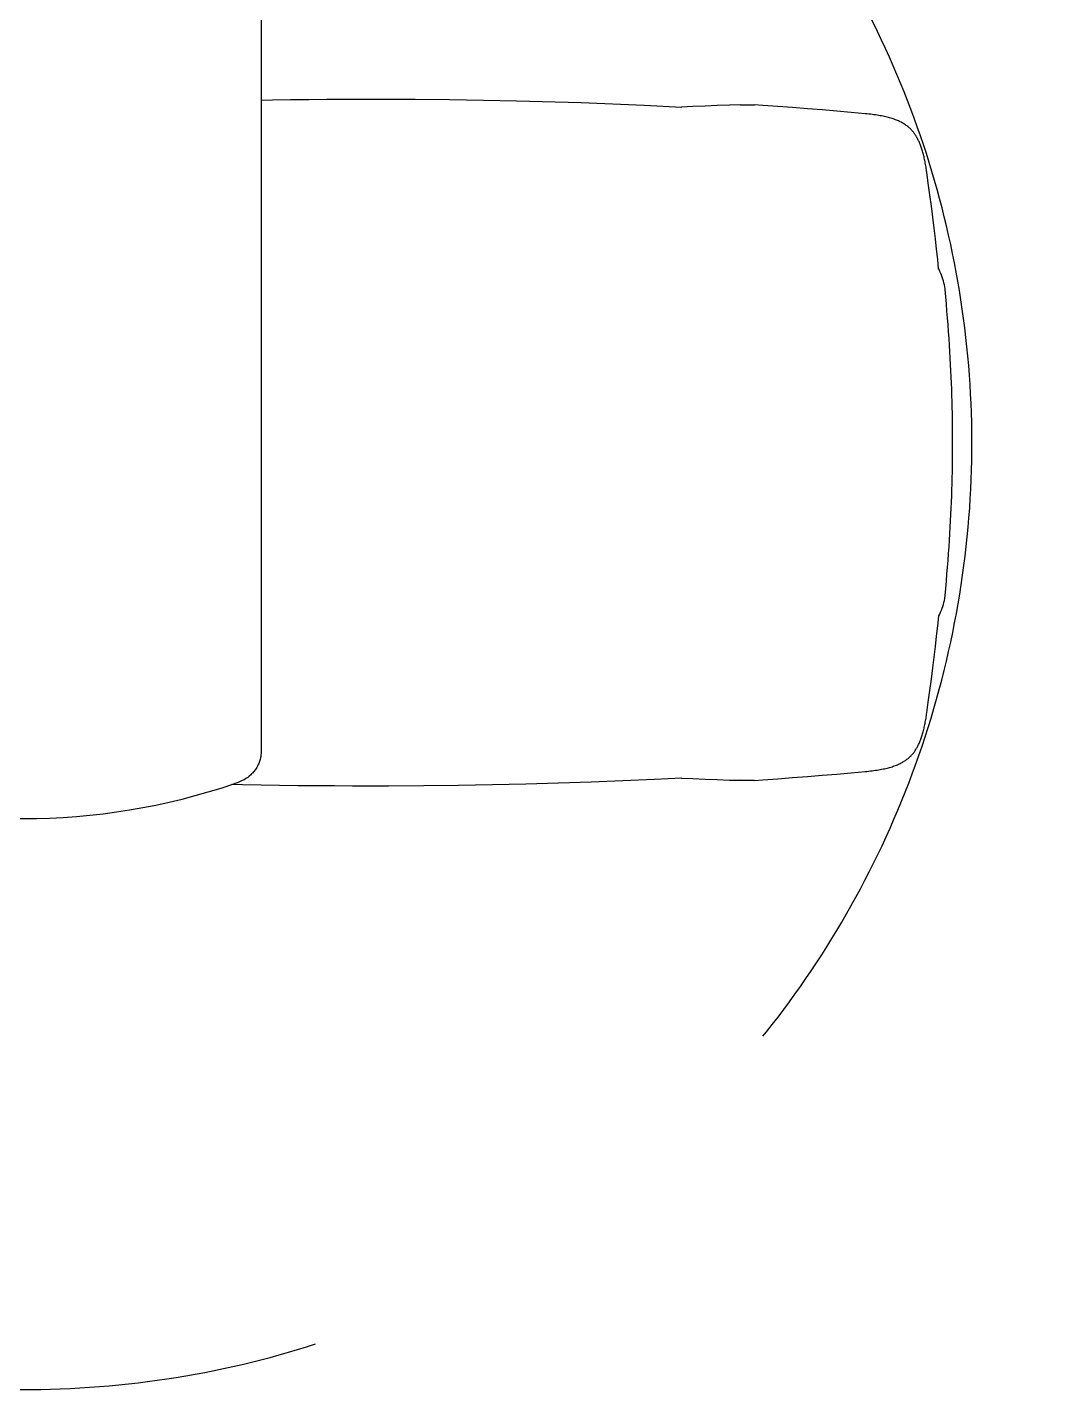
# Model space of a CAD drawing. Header units: millimetres. Extents: x -6176 to 11988, y -1403 to 10916.
# Drawn here: x -4367 to -3901, y -1239 to -618 of the extents above; entities that cross this region are included whole.
import ezdxf

# ---------------------------------------------------------------- set-up
doc = ezdxf.new("R2010")
doc.units = ezdxf.units.MM
doc.linetypes.add('DASHED', pattern=[0.75, 0.5, -0.25])

# ---------------------------------------------------------------- blocks, each defined once
blk = doc.blocks.new('A$C0163630C')
at = {"color": 4, "linetype": 'DASHED'}
blk.add_ellipse((0, 0), major_axis=(0, -0.4297), ratio=1, start_param=3.686045, end_param=8.850473, dxfattribs=at)
at = {"color": 0}
for points in [[(0.1071, 0.41858), (0.1071, 0.41858), (0.1071, -0.13756), (0.1071, -0.13756)], [(0.41786, 0.06653), (0.41786, 0.06653), (0.41757, 0.06981), (0.41757, 0.06981)], [(-0.09651, -0.15466), (-0.0345, -0.17567), (0.03271, -0.17567), (0.09472, -0.15466)]]:
    blk.add_open_spline(points, degree=3, dxfattribs=at)
for points, knots in [([(0.1071, 0.1559), (0.1071, 0.1559), (0.11221, 0.15598), (0.11221, 0.15598), (0.11221, 0.15598), (0.11221, 0.15598), (0.12046, 0.15609), (0.12046, 0.15609), (0.12046, 0.15609), (0.12046, 0.15609), (0.12868, 0.15618), (0.12868, 0.15618), (0.12868, 0.15618), (0.12868, 0.15618), (0.13686, 0.15625), (0.13686, 0.15625), (0.13686, 0.15625), (0.13686, 0.15625), (0.14501, 0.15629), (0.14501, 0.15629), (0.14501, 0.15629), (0.14501, 0.15629), (0.15312, 0.15632), (0.15312, 0.15632), (0.15312, 0.15632), (0.15312, 0.15632), (0.16116, 0.15632), (0.16116, 0.15632), (0.16116, 0.15632), (0.16116, 0.15632), (0.17704, 0.15626), (0.17704, 0.15626), (0.17704, 0.15626), (0.17704, 0.15626), (0.19266, 0.15611), (0.19266, 0.15611), (0.19266, 0.15611), (0.19266, 0.15611), (0.20798, 0.15589), (0.20798, 0.15589), (0.20798, 0.15589), (0.20798, 0.15589), (0.22303, 0.15558), (0.22303, 0.15558), (0.22303, 0.15558), (0.22303, 0.15558), (0.25239, 0.15473), (0.25239, 0.15473), (0.25239, 0.15473), (0.25239, 0.15473), (0.28091, 0.15357), (0.28091, 0.15357), (0.28091, 0.15357), (0.28091, 0.15357), (0.29804, 0.15268), (0.29804, 0.15268)], [0, 0, 0, 0, 0.071429, 0.071429, 0.071429, 0.071429, 0.142857, 0.142857, 0.142857, 0.142857, 0.214286, 0.214286, 0.214286, 0.214286, 0.285714, 0.285714, 0.285714, 0.285714, 0.357143, 0.357143, 0.357143, 0.357143, 0.428571, 0.428571, 0.428571, 0.428571, 0.5, 0.5, 0.5, 0.5, 0.571429, 0.571429, 0.571429, 0.571429, 0.642857, 0.642857, 0.642857, 0.642857, 0.714286, 0.714286, 0.714286, 0.714286, 0.785714, 0.785714, 0.785714, 0.785714, 0.857143, 0.857143, 0.857143, 0.857143, 0.928571, 0.928571, 0.928571, 0.928571, 1, 1, 1, 1]), ([(0.32464, 0.15369), (0.32464, 0.15369), (0.3197, 0.15355), (0.3197, 0.15355), (0.3197, 0.15355), (0.3197, 0.15355), (0.31414, 0.15337), (0.31414, 0.15337), (0.31414, 0.15337), (0.31414, 0.15337), (0.30859, 0.15317), (0.30859, 0.15317), (0.30859, 0.15317), (0.30859, 0.15317), (0.30304, 0.15294), (0.30304, 0.15294), (0.30304, 0.15294), (0.30304, 0.15294), (0.29798, 0.15271), (0.29798, 0.15271)], [0, 0, 0, 0, 0.2, 0.2, 0.2, 0.2, 0.4, 0.4, 0.4, 0.4, 0.6, 0.6, 0.6, 0.6, 0.8, 0.8, 0.8, 0.8, 1, 1, 1, 1]), ([(0.32464, 0.15369), (0.32464, 0.15369), (0.32495, 0.15369), (0.32495, 0.15369), (0.32495, 0.15369), (0.32495, 0.15369), (0.331, 0.15372), (0.331, 0.15372)], [0, 0, 0, 0, 0.5, 0.5, 0.5, 0.5, 1, 1, 1, 1]), ([(0.38134, 0.14968), (0.38134, 0.14968), (0.37496, 0.15027), (0.37496, 0.15027), (0.37496, 0.15027), (0.37496, 0.15027), (0.36837, 0.15085), (0.36837, 0.15085), (0.36837, 0.15085), (0.36837, 0.15085), (0.36174, 0.15141), (0.36174, 0.15141), (0.36174, 0.15141), (0.36174, 0.15141), (0.35506, 0.15195), (0.35506, 0.15195), (0.35506, 0.15195), (0.35506, 0.15195), (0.34834, 0.15247), (0.34834, 0.15247), (0.34834, 0.15247), (0.34834, 0.15247), (0.34158, 0.15297), (0.34158, 0.15297), (0.34158, 0.15297), (0.34158, 0.15297), (0.33478, 0.15346), (0.33478, 0.15346), (0.33478, 0.15346), (0.33478, 0.15346), (0.33101, 0.15372), (0.33101, 0.15372)], [0, 0, 0, 0, 0.125, 0.125, 0.125, 0.125, 0.25, 0.25, 0.25, 0.25, 0.375, 0.375, 0.375, 0.375, 0.5, 0.5, 0.5, 0.5, 0.625, 0.625, 0.625, 0.625, 0.75, 0.75, 0.75, 0.75, 0.875, 0.875, 0.875, 0.875, 1, 1, 1, 1]), ([(0.40926, 0.12309), (0.40926, 0.12309), (0.40918, 0.12361), (0.40918, 0.12361), (0.40918, 0.12361), (0.40918, 0.12361), (0.40909, 0.12423), (0.40909, 0.12423), (0.40909, 0.12423), (0.40909, 0.12423), (0.409, 0.12485), (0.409, 0.12485), (0.409, 0.12485), (0.409, 0.12485), (0.4089, 0.12546), (0.4089, 0.12546), (0.4089, 0.12546), (0.4089, 0.12546), (0.4088, 0.12606), (0.4088, 0.12606), (0.4088, 0.12606), (0.4088, 0.12606), (0.40869, 0.12665), (0.40869, 0.12665), (0.40869, 0.12665), (0.40869, 0.12665), (0.40859, 0.12723), (0.40859, 0.12723), (0.40859, 0.12723), (0.40859, 0.12723), (0.40847, 0.12781), (0.40847, 0.12781), (0.40847, 0.12781), (0.40847, 0.12781), (0.40836, 0.12838), (0.40836, 0.12838), (0.40836, 0.12838), (0.40836, 0.12838), (0.40824, 0.12894), (0.40824, 0.12894), (0.40824, 0.12894), (0.40824, 0.12894), (0.40812, 0.1295), (0.40812, 0.1295), (0.40812, 0.1295), (0.40812, 0.1295), (0.408, 0.13004), (0.408, 0.13004), (0.408, 0.13004), (0.408, 0.13004), (0.40787, 0.13058), (0.40787, 0.13058), (0.40787, 0.13058), (0.40787, 0.13058), (0.40774, 0.13111), (0.40774, 0.13111), (0.40774, 0.13111), (0.40774, 0.13111), (0.4076, 0.13162), (0.4076, 0.13162), (0.4076, 0.13162), (0.4076, 0.13162), (0.40747, 0.13213), (0.40747, 0.13213), (0.40747, 0.13213), (0.40747, 0.13213), (0.40732, 0.13263), (0.40732, 0.13263), (0.40732, 0.13263), (0.40732, 0.13263), (0.40718, 0.13312), (0.40718, 0.13312), (0.40718, 0.13312), (0.40718, 0.13312), (0.40703, 0.13359), (0.40703, 0.13359), (0.40703, 0.13359), (0.40703, 0.13359), (0.40688, 0.13406), (0.40688, 0.13406), (0.40688, 0.13406), (0.40688, 0.13406), (0.40672, 0.13452), (0.40672, 0.13452), (0.40672, 0.13452), (0.40672, 0.13452), (0.40656, 0.13496), (0.40656, 0.13496), (0.40656, 0.13496), (0.40656, 0.13496), (0.4064, 0.1354), (0.4064, 0.1354), (0.4064, 0.1354), (0.4064, 0.1354), (0.40624, 0.13582), (0.40624, 0.13582), (0.40624, 0.13582), (0.40624, 0.13582), (0.40607, 0.13623), (0.40607, 0.13623), (0.40607, 0.13623), (0.40607, 0.13623), (0.4059, 0.13663), (0.4059, 0.13663), (0.4059, 0.13663), (0.4059, 0.13663), (0.40573, 0.13702), (0.40573, 0.13702), (0.40573, 0.13702), (0.40573, 0.13702), (0.40556, 0.13739), (0.40556, 0.13739), (0.40556, 0.13739), (0.40556, 0.13739), (0.40538, 0.13775), (0.40538, 0.13775), (0.40538, 0.13775), (0.40538, 0.13775), (0.4052, 0.13811), (0.4052, 0.13811), (0.4052, 0.13811), (0.4052, 0.13811), (0.40502, 0.13845), (0.40502, 0.13845), (0.40502, 0.13845), (0.40502, 0.13845), (0.40484, 0.13879), (0.40484, 0.13879), (0.40484, 0.13879), (0.40484, 0.13879), (0.40465, 0.13912), (0.40465, 0.13912), (0.40465, 0.13912), (0.40465, 0.13912), (0.40445, 0.13944), (0.40445, 0.13944), (0.40445, 0.13944), (0.40445, 0.13944), (0.40425, 0.13976), (0.40425, 0.13976), (0.40425, 0.13976), (0.40425, 0.13976), (0.40405, 0.14008), (0.40405, 0.14008), (0.40405, 0.14008), (0.40405, 0.14008), (0.40384, 0.14039), (0.40384, 0.14039), (0.40384, 0.14039), (0.40384, 0.14039), (0.40362, 0.1407), (0.40362, 0.1407), (0.40362, 0.1407), (0.40362, 0.1407), (0.40339, 0.141), (0.40339, 0.141), (0.40339, 0.141), (0.40339, 0.141), (0.40315, 0.14131), (0.40315, 0.14131), (0.40315, 0.14131), (0.40315, 0.14131), (0.40291, 0.14161), (0.40291, 0.14161), (0.40291, 0.14161), (0.40291, 0.14161), (0.40265, 0.14191), (0.40265, 0.14191), (0.40265, 0.14191), (0.40265, 0.14191), (0.40239, 0.1422), (0.40239, 0.1422), (0.40239, 0.1422), (0.40239, 0.1422), (0.40211, 0.1425), (0.40211, 0.1425), (0.40211, 0.1425), (0.40211, 0.1425), (0.40183, 0.14278), (0.40183, 0.14278), (0.40183, 0.14278), (0.40183, 0.14278), (0.40153, 0.14307), (0.40153, 0.14307), (0.40153, 0.14307), (0.40153, 0.14307), (0.40123, 0.14335), (0.40123, 0.14335), (0.40123, 0.14335), (0.40123, 0.14335), (0.40092, 0.14362), (0.40092, 0.14362), (0.40092, 0.14362), (0.40092, 0.14362), (0.40059, 0.14388), (0.40059, 0.14388), (0.40059, 0.14388), (0.40059, 0.14388), (0.40026, 0.14415), (0.40026, 0.14415), (0.40026, 0.14415), (0.40026, 0.14415), (0.39992, 0.1444), (0.39992, 0.1444), (0.39992, 0.1444), (0.39992, 0.1444), (0.39956, 0.14465), (0.39956, 0.14465), (0.39956, 0.14465), (0.39956, 0.14465), (0.3992, 0.14489), (0.3992, 0.14489), (0.3992, 0.14489), (0.3992, 0.14489), (0.39883, 0.14513), (0.39883, 0.14513), (0.39883, 0.14513), (0.39883, 0.14513), (0.39844, 0.14536), (0.39844, 0.14536), (0.39844, 0.14536), (0.39844, 0.14536), (0.39805, 0.14559), (0.39805, 0.14559), (0.39805, 0.14559), (0.39805, 0.14559), (0.39765, 0.14581), (0.39765, 0.14581), (0.39765, 0.14581), (0.39765, 0.14581), (0.39723, 0.14602), (0.39723, 0.14602), (0.39723, 0.14602), (0.39723, 0.14602), (0.39681, 0.14622), (0.39681, 0.14622), (0.39681, 0.14622), (0.39681, 0.14622), (0.39637, 0.14642), (0.39637, 0.14642), (0.39637, 0.14642), (0.39637, 0.14642), (0.39592, 0.14662), (0.39592, 0.14662), (0.39592, 0.14662), (0.39592, 0.14662), (0.39546, 0.14681), (0.39546, 0.14681), (0.39546, 0.14681), (0.39546, 0.14681), (0.39498, 0.14699), (0.39498, 0.14699), (0.39498, 0.14699), (0.39498, 0.14699), (0.3945, 0.14717), (0.3945, 0.14717), (0.3945, 0.14717), (0.3945, 0.14717), (0.394, 0.14734), (0.394, 0.14734), (0.394, 0.14734), (0.394, 0.14734), (0.39348, 0.14751), (0.39348, 0.14751), (0.39348, 0.14751), (0.39348, 0.14751), (0.39295, 0.14767), (0.39295, 0.14767), (0.39295, 0.14767), (0.39295, 0.14767), (0.3924, 0.14783), (0.3924, 0.14783), (0.3924, 0.14783), (0.3924, 0.14783), (0.39184, 0.14798), (0.39184, 0.14798), (0.39184, 0.14798), (0.39184, 0.14798), (0.39126, 0.14813), (0.39126, 0.14813), (0.39126, 0.14813), (0.39126, 0.14813), (0.39066, 0.14827), (0.39066, 0.14827), (0.39066, 0.14827), (0.39066, 0.14827), (0.39005, 0.14841), (0.39005, 0.14841), (0.39005, 0.14841), (0.39005, 0.14841), (0.38942, 0.14854), (0.38942, 0.14854), (0.38942, 0.14854), (0.38942, 0.14854), (0.38877, 0.14867), (0.38877, 0.14867), (0.38877, 0.14867), (0.38877, 0.14867), (0.3881, 0.1488), (0.3881, 0.1488), (0.3881, 0.1488), (0.3881, 0.1488), (0.38742, 0.14891), (0.38742, 0.14891), (0.38742, 0.14891), (0.38742, 0.14891), (0.38671, 0.14903), (0.38671, 0.14903), (0.38671, 0.14903), (0.38671, 0.14903), (0.38599, 0.14914), (0.38599, 0.14914), (0.38599, 0.14914), (0.38599, 0.14914), (0.38524, 0.14924), (0.38524, 0.14924), (0.38524, 0.14924), (0.38524, 0.14924), (0.38448, 0.14934), (0.38448, 0.14934), (0.38448, 0.14934), (0.38448, 0.14934), (0.3837, 0.14944), (0.3837, 0.14944), (0.3837, 0.14944), (0.3837, 0.14944), (0.3829, 0.14953), (0.3829, 0.14953), (0.3829, 0.14953), (0.3829, 0.14953), (0.38208, 0.14961), (0.38208, 0.14961), (0.38208, 0.14961), (0.38208, 0.14961), (0.38134, 0.14968), (0.38134, 0.14968)], [0, 0, 0, 0, 0.011905, 0.011905, 0.011905, 0.011905, 0.02381, 0.02381, 0.02381, 0.02381, 0.035714, 0.035714, 0.035714, 0.035714, 0.047619, 0.047619, 0.047619, 0.047619, 0.059524, 0.059524, 0.059524, 0.059524, 0.071429, 0.071429, 0.071429, 0.071429, 0.083333, 0.083333, 0.083333, 0.083333, 0.095238, 0.095238, 0.095238, 0.095238, 0.107143, 0.107143, 0.107143, 0.107143, 0.119048, 0.119048, 0.119048, 0.119048, 0.130952, 0.130952, 0.130952, 0.130952, 0.142857, 0.142857, 0.142857, 0.142857, 0.154762, 0.154762, 0.154762, 0.154762, 0.166667, 0.166667, 0.166667, 0.166667, 0.178571, 0.178571, 0.178571, 0.178571, 0.190476, 0.190476, 0.190476, 0.190476, 0.202381, 0.202381, 0.202381, 0.202381, 0.214286, 0.214286, 0.214286, 0.214286, 0.22619, 0.22619, 0.22619, 0.22619, 0.238095, 0.238095, 0.238095, 0.238095, 0.25, 0.25, 0.25, 0.25, 0.261905, 0.261905, 0.261905, 0.261905, 0.27381, 0.27381, 0.27381, 0.27381, 0.285714, 0.285714, 0.285714, 0.285714, 0.297619, 0.297619, 0.297619, 0.297619, 0.309524, 0.309524, 0.309524, 0.309524, 0.321429, 0.321429, 0.321429, 0.321429, 0.333333, 0.333333, 0.333333, 0.333333, 0.345238, 0.345238, 0.345238, 0.345238, 0.357143, 0.357143, 0.357143, 0.357143, 0.369048, 0.369048, 0.369048, 0.369048, 0.380952, 0.380952, 0.380952, 0.380952, 0.392857, 0.392857, 0.392857, 0.392857, 0.404762, 0.404762, 0.404762, 0.404762, 0.416667, 0.416667, 0.416667, 0.416667, 0.428571, 0.428571, 0.428571, 0.428571, 0.440476, 0.440476, 0.440476, 0.440476, 0.452381, 0.452381, 0.452381, 0.452381, 0.464286, 0.464286, 0.464286, 0.464286, 0.47619, 0.47619, 0.47619, 0.47619, 0.488095, 0.488095, 0.488095, 0.488095, 0.5, 0.5, 0.5, 0.5, 0.511905, 0.511905, 0.511905, 0.511905, 0.52381, 0.52381, 0.52381, 0.52381, 0.535714, 0.535714, 0.535714, 0.535714, 0.547619, 0.547619, 0.547619, 0.547619, 0.559524, 0.559524, 0.559524, 0.559524, 0.571429, 0.571429, 0.571429, 0.571429, 0.583333, 0.583333, 0.583333, 0.583333, 0.595238, 0.595238, 0.595238, 0.595238, 0.607143, 0.607143, 0.607143, 0.607143, 0.619048, 0.619048, 0.619048, 0.619048, 0.630952, 0.630952, 0.630952, 0.630952, 0.642857, 0.642857, 0.642857, 0.642857, 0.654762, 0.654762, 0.654762, 0.654762, 0.666667, 0.666667, 0.666667, 0.666667, 0.678571, 0.678571, 0.678571, 0.678571, 0.690476, 0.690476, 0.690476, 0.690476, 0.702381, 0.702381, 0.702381, 0.702381, 0.714286, 0.714286, 0.714286, 0.714286, 0.72619, 0.72619, 0.72619, 0.72619, 0.738095, 0.738095, 0.738095, 0.738095, 0.75, 0.75, 0.75, 0.75, 0.761905, 0.761905, 0.761905, 0.761905, 0.77381, 0.77381, 0.77381, 0.77381, 0.785714, 0.785714, 0.785714, 0.785714, 0.797619, 0.797619, 0.797619, 0.797619, 0.809524, 0.809524, 0.809524, 0.809524, 0.821429, 0.821429, 0.821429, 0.821429, 0.833333, 0.833333, 0.833333, 0.833333, 0.845238, 0.845238, 0.845238, 0.845238, 0.857143, 0.857143, 0.857143, 0.857143, 0.869048, 0.869048, 0.869048, 0.869048, 0.880952, 0.880952, 0.880952, 0.880952, 0.892857, 0.892857, 0.892857, 0.892857, 0.904762, 0.904762, 0.904762, 0.904762, 0.916667, 0.916667, 0.916667, 0.916667, 0.928571, 0.928571, 0.928571, 0.928571, 0.940476, 0.940476, 0.940476, 0.940476, 0.952381, 0.952381, 0.952381, 0.952381, 0.964286, 0.964286, 0.964286, 0.964286, 0.97619, 0.97619, 0.97619, 0.97619, 0.988095, 0.988095, 0.988095, 0.988095, 1, 1, 1, 1]), ([(0.41463, 0.07914), (0.41463, 0.07914), (0.4142, 0.08352), (0.4142, 0.08352), (0.4142, 0.08352), (0.4142, 0.08352), (0.41369, 0.08814), (0.41369, 0.08814), (0.41369, 0.08814), (0.41369, 0.08814), (0.41315, 0.09287), (0.41315, 0.09287), (0.41315, 0.09287), (0.41315, 0.09287), (0.41258, 0.0977), (0.41258, 0.0977), (0.41258, 0.0977), (0.41258, 0.0977), (0.41198, 0.10264), (0.41198, 0.10264), (0.41198, 0.10264), (0.41198, 0.10264), (0.41134, 0.1077), (0.41134, 0.1077), (0.41134, 0.1077), (0.41134, 0.1077), (0.41066, 0.11286), (0.41066, 0.11286), (0.41066, 0.11286), (0.41066, 0.11286), (0.40995, 0.11813), (0.40995, 0.11813), (0.40995, 0.11813), (0.40995, 0.11813), (0.40926, 0.12309), (0.40926, 0.12309)], [0, 0, 0, 0, 0.111111, 0.111111, 0.111111, 0.111111, 0.222222, 0.222222, 0.222222, 0.222222, 0.333333, 0.333333, 0.333333, 0.333333, 0.444444, 0.444444, 0.444444, 0.444444, 0.555556, 0.555556, 0.555556, 0.555556, 0.666667, 0.666667, 0.666667, 0.666667, 0.777778, 0.777778, 0.777778, 0.777778, 0.888889, 0.888889, 0.888889, 0.888889, 1, 1, 1, 1]), ([(0.41757, 0.06979), (0.41757, 0.06979), (0.41754, 0.07012), (0.41754, 0.07012), (0.41754, 0.07012), (0.41754, 0.07012), (0.41742, 0.07105), (0.41742, 0.07105), (0.41742, 0.07105), (0.41742, 0.07105), (0.41726, 0.07197), (0.41726, 0.07197), (0.41726, 0.07197), (0.41726, 0.07197), (0.41706, 0.07286), (0.41706, 0.07286), (0.41706, 0.07286), (0.41706, 0.07286), (0.41684, 0.07374), (0.41684, 0.07374), (0.41684, 0.07374), (0.41684, 0.07374), (0.41657, 0.07461), (0.41657, 0.07461), (0.41657, 0.07461), (0.41657, 0.07461), (0.41628, 0.07547), (0.41628, 0.07547), (0.41628, 0.07547), (0.41628, 0.07547), (0.41595, 0.07633), (0.41595, 0.07633), (0.41595, 0.07633), (0.41595, 0.07633), (0.4156, 0.07718), (0.4156, 0.07718), (0.4156, 0.07718), (0.4156, 0.07718), (0.41521, 0.07803), (0.41521, 0.07803), (0.41521, 0.07803), (0.41521, 0.07803), (0.4148, 0.0789), (0.4148, 0.0789), (0.4148, 0.0789), (0.4148, 0.0789), (0.41465, 0.07921), (0.41465, 0.07921)], [0, 0, 0, 0, 0.083333, 0.083333, 0.083333, 0.083333, 0.166667, 0.166667, 0.166667, 0.166667, 0.25, 0.25, 0.25, 0.25, 0.333333, 0.333333, 0.333333, 0.333333, 0.416667, 0.416667, 0.416667, 0.416667, 0.5, 0.5, 0.5, 0.5, 0.583333, 0.583333, 0.583333, 0.583333, 0.666667, 0.666667, 0.666667, 0.666667, 0.75, 0.75, 0.75, 0.75, 0.833333, 0.833333, 0.833333, 0.833333, 0.916667, 0.916667, 0.916667, 0.916667, 1, 1, 1, 1]), ([(0.41757, -0.06916), (0.41757, -0.06916), (0.41786, -0.0659), (0.41786, -0.0659), (0.41786, -0.0659), (0.41786, -0.0659), (0.41815, -0.06266), (0.41815, -0.06266), (0.41815, -0.06266), (0.41815, -0.06266), (0.41841, -0.05946), (0.41841, -0.05946), (0.41841, -0.05946), (0.41841, -0.05946), (0.41867, -0.0563), (0.41867, -0.0563), (0.41867, -0.0563), (0.41867, -0.0563), (0.41891, -0.05317), (0.41891, -0.05317), (0.41891, -0.05317), (0.41891, -0.05317), (0.41913, -0.05009), (0.41913, -0.05009), (0.41913, -0.05009), (0.41913, -0.05009), (0.41934, -0.04703), (0.41934, -0.04703), (0.41934, -0.04703), (0.41934, -0.04703), (0.41954, -0.04402), (0.41954, -0.04402), (0.41954, -0.04402), (0.41954, -0.04402), (0.41972, -0.04104), (0.41972, -0.04104), (0.41972, -0.04104), (0.41972, -0.04104), (0.41989, -0.0381), (0.41989, -0.0381), (0.41989, -0.0381), (0.41989, -0.0381), (0.42005, -0.03519), (0.42005, -0.03519), (0.42005, -0.03519), (0.42005, -0.03519), (0.42019, -0.03232), (0.42019, -0.03232), (0.42019, -0.03232), (0.42019, -0.03232), (0.42032, -0.02948), (0.42032, -0.02948), (0.42032, -0.02948), (0.42032, -0.02948), (0.42044, -0.02667), (0.42044, -0.02667), (0.42044, -0.02667), (0.42044, -0.02667), (0.42055, -0.02389), (0.42055, -0.02389), (0.42055, -0.02389), (0.42055, -0.02389), (0.42064, -0.02114), (0.42064, -0.02114), (0.42064, -0.02114), (0.42064, -0.02114), (0.42072, -0.01841), (0.42072, -0.01841), (0.42072, -0.01841), (0.42072, -0.01841), (0.4208, -0.0157), (0.4208, -0.0157), (0.4208, -0.0157), (0.4208, -0.0157), (0.42086, -0.013), (0.42086, -0.013), (0.42086, -0.013), (0.42086, -0.013), (0.42091, -0.01032), (0.42091, -0.01032), (0.42091, -0.01032), (0.42091, -0.01032), (0.42095, -0.00765), (0.42095, -0.00765), (0.42095, -0.00765), (0.42095, -0.00765), (0.42097, -0.00499), (0.42097, -0.00499), (0.42097, -0.00499), (0.42097, -0.00499), (0.42099, -0.00233), (0.42099, -0.00233), (0.42099, -0.00233), (0.42099, -0.00233), (0.421, 0.00032), (0.421, 0.00032), (0.421, 0.00032), (0.421, 0.00032), (0.42099, 0.00297), (0.42099, 0.00297), (0.42099, 0.00297), (0.42099, 0.00297), (0.42097, 0.00563), (0.42097, 0.00563), (0.42097, 0.00563), (0.42097, 0.00563), (0.42095, 0.00829), (0.42095, 0.00829), (0.42095, 0.00829), (0.42095, 0.00829), (0.42091, 0.01096), (0.42091, 0.01096), (0.42091, 0.01096), (0.42091, 0.01096), (0.42086, 0.01364), (0.42086, 0.01364), (0.42086, 0.01364), (0.42086, 0.01364), (0.4208, 0.01633), (0.4208, 0.01633), (0.4208, 0.01633), (0.4208, 0.01633), (0.42072, 0.01905), (0.42072, 0.01905), (0.42072, 0.01905), (0.42072, 0.01905), (0.42064, 0.02178), (0.42064, 0.02178), (0.42064, 0.02178), (0.42064, 0.02178), (0.42055, 0.02453), (0.42055, 0.02453), (0.42055, 0.02453), (0.42055, 0.02453), (0.42044, 0.02731), (0.42044, 0.02731), (0.42044, 0.02731), (0.42044, 0.02731), (0.42032, 0.03012), (0.42032, 0.03012), (0.42032, 0.03012), (0.42032, 0.03012), (0.42019, 0.03296), (0.42019, 0.03296), (0.42019, 0.03296), (0.42019, 0.03296), (0.42005, 0.03583), (0.42005, 0.03583), (0.42005, 0.03583), (0.42005, 0.03583), (0.41989, 0.03874), (0.41989, 0.03874), (0.41989, 0.03874), (0.41989, 0.03874), (0.41972, 0.04168), (0.41972, 0.04168), (0.41972, 0.04168), (0.41972, 0.04168), (0.41954, 0.04465), (0.41954, 0.04465), (0.41954, 0.04465), (0.41954, 0.04465), (0.41934, 0.04767), (0.41934, 0.04767), (0.41934, 0.04767), (0.41934, 0.04767), (0.41913, 0.05072), (0.41913, 0.05072), (0.41913, 0.05072), (0.41913, 0.05072), (0.41891, 0.05381), (0.41891, 0.05381), (0.41891, 0.05381), (0.41891, 0.05381), (0.41867, 0.05693), (0.41867, 0.05693), (0.41867, 0.05693), (0.41867, 0.05693), (0.41841, 0.06009), (0.41841, 0.06009), (0.41841, 0.06009), (0.41841, 0.06009), (0.41815, 0.06329), (0.41815, 0.06329), (0.41815, 0.06329), (0.41815, 0.06329), (0.41786, 0.06653), (0.41786, 0.06653)], [0, 0, 0, 0, 0.021277, 0.021277, 0.021277, 0.021277, 0.042553, 0.042553, 0.042553, 0.042553, 0.06383, 0.06383, 0.06383, 0.06383, 0.085106, 0.085106, 0.085106, 0.085106, 0.106383, 0.106383, 0.106383, 0.106383, 0.12766, 0.12766, 0.12766, 0.12766, 0.148936, 0.148936, 0.148936, 0.148936, 0.170213, 0.170213, 0.170213, 0.170213, 0.191489, 0.191489, 0.191489, 0.191489, 0.212766, 0.212766, 0.212766, 0.212766, 0.234043, 0.234043, 0.234043, 0.234043, 0.255319, 0.255319, 0.255319, 0.255319, 0.276596, 0.276596, 0.276596, 0.276596, 0.297872, 0.297872, 0.297872, 0.297872, 0.319149, 0.319149, 0.319149, 0.319149, 0.340426, 0.340426, 0.340426, 0.340426, 0.361702, 0.361702, 0.361702, 0.361702, 0.382979, 0.382979, 0.382979, 0.382979, 0.404255, 0.404255, 0.404255, 0.404255, 0.425532, 0.425532, 0.425532, 0.425532, 0.446809, 0.446809, 0.446809, 0.446809, 0.468085, 0.468085, 0.468085, 0.468085, 0.489362, 0.489362, 0.489362, 0.489362, 0.510638, 0.510638, 0.510638, 0.510638, 0.531915, 0.531915, 0.531915, 0.531915, 0.553191, 0.553191, 0.553191, 0.553191, 0.574468, 0.574468, 0.574468, 0.574468, 0.595745, 0.595745, 0.595745, 0.595745, 0.617021, 0.617021, 0.617021, 0.617021, 0.638298, 0.638298, 0.638298, 0.638298, 0.659574, 0.659574, 0.659574, 0.659574, 0.680851, 0.680851, 0.680851, 0.680851, 0.702128, 0.702128, 0.702128, 0.702128, 0.723404, 0.723404, 0.723404, 0.723404, 0.744681, 0.744681, 0.744681, 0.744681, 0.765957, 0.765957, 0.765957, 0.765957, 0.787234, 0.787234, 0.787234, 0.787234, 0.808511, 0.808511, 0.808511, 0.808511, 0.829787, 0.829787, 0.829787, 0.829787, 0.851064, 0.851064, 0.851064, 0.851064, 0.87234, 0.87234, 0.87234, 0.87234, 0.893617, 0.893617, 0.893617, 0.893617, 0.914894, 0.914894, 0.914894, 0.914894, 0.93617, 0.93617, 0.93617, 0.93617, 0.957447, 0.957447, 0.957447, 0.957447, 0.978723, 0.978723, 0.978723, 0.978723, 1, 1, 1, 1]), ([(0.41465, -0.07857), (0.41465, -0.07857), (0.41472, -0.07842), (0.41472, -0.07842), (0.41472, -0.07842), (0.41472, -0.07842), (0.41514, -0.07754), (0.41514, -0.07754), (0.41514, -0.07754), (0.41514, -0.07754), (0.41554, -0.07667), (0.41554, -0.07667), (0.41554, -0.07667), (0.41554, -0.07667), (0.41591, -0.0758), (0.41591, -0.0758), (0.41591, -0.0758), (0.41591, -0.0758), (0.41624, -0.07493), (0.41624, -0.07493), (0.41624, -0.07493), (0.41624, -0.07493), (0.41655, -0.07406), (0.41655, -0.07406), (0.41655, -0.07406), (0.41655, -0.07406), (0.41682, -0.07317), (0.41682, -0.07317), (0.41682, -0.07317), (0.41682, -0.07317), (0.41705, -0.07228), (0.41705, -0.07228), (0.41705, -0.07228), (0.41705, -0.07228), (0.41725, -0.07137), (0.41725, -0.07137), (0.41725, -0.07137), (0.41725, -0.07137), (0.41741, -0.07045), (0.41741, -0.07045), (0.41741, -0.07045), (0.41741, -0.07045), (0.41756, -0.06917), (0.41756, -0.06917)], [0, 0, 0, 0, 0.090909, 0.090909, 0.090909, 0.090909, 0.181818, 0.181818, 0.181818, 0.181818, 0.272727, 0.272727, 0.272727, 0.272727, 0.363636, 0.363636, 0.363636, 0.363636, 0.454545, 0.454545, 0.454545, 0.454545, 0.545455, 0.545455, 0.545455, 0.545455, 0.636364, 0.636364, 0.636364, 0.636364, 0.727273, 0.727273, 0.727273, 0.727273, 0.818182, 0.818182, 0.818182, 0.818182, 0.909091, 0.909091, 0.909091, 0.909091, 1, 1, 1, 1]), ([(0.40926, -0.12246), (0.40926, -0.12246), (0.40995, -0.1175), (0.40995, -0.1175), (0.40995, -0.1175), (0.40995, -0.1175), (0.41066, -0.11223), (0.41066, -0.11223), (0.41066, -0.11223), (0.41066, -0.11223), (0.41134, -0.10706), (0.41134, -0.10706), (0.41134, -0.10706), (0.41134, -0.10706), (0.41198, -0.10201), (0.41198, -0.10201), (0.41198, -0.10201), (0.41198, -0.10201), (0.41258, -0.09707), (0.41258, -0.09707), (0.41258, -0.09707), (0.41258, -0.09707), (0.41315, -0.09224), (0.41315, -0.09224), (0.41315, -0.09224), (0.41315, -0.09224), (0.41369, -0.08751), (0.41369, -0.08751), (0.41369, -0.08751), (0.41369, -0.08751), (0.4142, -0.08289), (0.4142, -0.08289), (0.4142, -0.08289), (0.4142, -0.08289), (0.41465, -0.07856), (0.41465, -0.07856)], [0, 0, 0, 0, 0.111111, 0.111111, 0.111111, 0.111111, 0.222222, 0.222222, 0.222222, 0.222222, 0.333333, 0.333333, 0.333333, 0.333333, 0.444444, 0.444444, 0.444444, 0.444444, 0.555556, 0.555556, 0.555556, 0.555556, 0.666667, 0.666667, 0.666667, 0.666667, 0.777778, 0.777778, 0.777778, 0.777778, 0.888889, 0.888889, 0.888889, 0.888889, 1, 1, 1, 1]), ([(0.38134, -0.14905), (0.38134, -0.14905), (0.38208, -0.14898), (0.38208, -0.14898), (0.38208, -0.14898), (0.38208, -0.14898), (0.3829, -0.14889), (0.3829, -0.14889), (0.3829, -0.14889), (0.3829, -0.14889), (0.3837, -0.1488), (0.3837, -0.1488), (0.3837, -0.1488), (0.3837, -0.1488), (0.38448, -0.1487), (0.38448, -0.1487), (0.38448, -0.1487), (0.38448, -0.1487), (0.38525, -0.14861), (0.38525, -0.14861), (0.38525, -0.14861), (0.38525, -0.14861), (0.38599, -0.1485), (0.38599, -0.1485), (0.38599, -0.1485), (0.38599, -0.1485), (0.38671, -0.14839), (0.38671, -0.14839), (0.38671, -0.14839), (0.38671, -0.14839), (0.38742, -0.14828), (0.38742, -0.14828), (0.38742, -0.14828), (0.38742, -0.14828), (0.3881, -0.14816), (0.3881, -0.14816), (0.3881, -0.14816), (0.3881, -0.14816), (0.38877, -0.14804), (0.38877, -0.14804), (0.38877, -0.14804), (0.38877, -0.14804), (0.38942, -0.14791), (0.38942, -0.14791), (0.38942, -0.14791), (0.38942, -0.14791), (0.39005, -0.14777), (0.39005, -0.14777), (0.39005, -0.14777), (0.39005, -0.14777), (0.39067, -0.14764), (0.39067, -0.14764), (0.39067, -0.14764), (0.39067, -0.14764), (0.39126, -0.14749), (0.39126, -0.14749), (0.39126, -0.14749), (0.39126, -0.14749), (0.39184, -0.14734), (0.39184, -0.14734), (0.39184, -0.14734), (0.39184, -0.14734), (0.3924, -0.14719), (0.3924, -0.14719), (0.3924, -0.14719), (0.3924, -0.14719), (0.39295, -0.14703), (0.39295, -0.14703), (0.39295, -0.14703), (0.39295, -0.14703), (0.39348, -0.14687), (0.39348, -0.14687), (0.39348, -0.14687), (0.39348, -0.14687), (0.394, -0.1467), (0.394, -0.1467), (0.394, -0.1467), (0.394, -0.1467), (0.3945, -0.14653), (0.3945, -0.14653), (0.3945, -0.14653), (0.3945, -0.14653), (0.39499, -0.14635), (0.39499, -0.14635), (0.39499, -0.14635), (0.39499, -0.14635), (0.39546, -0.14617), (0.39546, -0.14617), (0.39546, -0.14617), (0.39546, -0.14617), (0.39592, -0.14598), (0.39592, -0.14598), (0.39592, -0.14598), (0.39592, -0.14598), (0.39637, -0.14578), (0.39637, -0.14578), (0.39637, -0.14578), (0.39637, -0.14578), (0.39681, -0.14558), (0.39681, -0.14558), (0.39681, -0.14558), (0.39681, -0.14558), (0.39724, -0.14538), (0.39724, -0.14538), (0.39724, -0.14538), (0.39724, -0.14538), (0.39765, -0.14517), (0.39765, -0.14517), (0.39765, -0.14517), (0.39765, -0.14517), (0.39805, -0.14495), (0.39805, -0.14495), (0.39805, -0.14495), (0.39805, -0.14495), (0.39845, -0.14472), (0.39845, -0.14472), (0.39845, -0.14472), (0.39845, -0.14472), (0.39883, -0.14449), (0.39883, -0.14449), (0.39883, -0.14449), (0.39883, -0.14449), (0.3992, -0.14426), (0.3992, -0.14426), (0.3992, -0.14426), (0.3992, -0.14426), (0.39957, -0.14401), (0.39957, -0.14401), (0.39957, -0.14401), (0.39957, -0.14401), (0.39992, -0.14376), (0.39992, -0.14376), (0.39992, -0.14376), (0.39992, -0.14376), (0.40026, -0.14351), (0.40026, -0.14351), (0.40026, -0.14351), (0.40026, -0.14351), (0.4006, -0.14325), (0.4006, -0.14325), (0.4006, -0.14325), (0.4006, -0.14325), (0.40092, -0.14298), (0.40092, -0.14298), (0.40092, -0.14298), (0.40092, -0.14298), (0.40123, -0.14271), (0.40123, -0.14271), (0.40123, -0.14271), (0.40123, -0.14271), (0.40154, -0.14243), (0.40154, -0.14243), (0.40154, -0.14243), (0.40154, -0.14243), (0.40183, -0.14214), (0.40183, -0.14214), (0.40183, -0.14214), (0.40183, -0.14214), (0.40211, -0.14186), (0.40211, -0.14186), (0.40211, -0.14186), (0.40211, -0.14186), (0.40239, -0.14156), (0.40239, -0.14156), (0.40239, -0.14156), (0.40239, -0.14156), (0.40266, -0.14127), (0.40266, -0.14127), (0.40266, -0.14127), (0.40266, -0.14127), (0.40291, -0.14097), (0.40291, -0.14097), (0.40291, -0.14097), (0.40291, -0.14097), (0.40316, -0.14067), (0.40316, -0.14067), (0.40316, -0.14067), (0.40316, -0.14067), (0.40339, -0.14036), (0.40339, -0.14036), (0.40339, -0.14036), (0.40339, -0.14036), (0.40362, -0.14006), (0.40362, -0.14006), (0.40362, -0.14006), (0.40362, -0.14006), (0.40384, -0.13975), (0.40384, -0.13975), (0.40384, -0.13975), (0.40384, -0.13975), (0.40405, -0.13944), (0.40405, -0.13944), (0.40405, -0.13944), (0.40405, -0.13944), (0.40426, -0.13912), (0.40426, -0.13912), (0.40426, -0.13912), (0.40426, -0.13912), (0.40445, -0.1388), (0.40445, -0.1388), (0.40445, -0.1388), (0.40445, -0.1388), (0.40465, -0.13848), (0.40465, -0.13848), (0.40465, -0.13848), (0.40465, -0.13848), (0.40484, -0.13815), (0.40484, -0.13815), (0.40484, -0.13815), (0.40484, -0.13815), (0.40502, -0.13781), (0.40502, -0.13781), (0.40502, -0.13781), (0.40502, -0.13781), (0.4052, -0.13747), (0.4052, -0.13747), (0.4052, -0.13747), (0.4052, -0.13747), (0.40538, -0.13711), (0.40538, -0.13711), (0.40538, -0.13711), (0.40538, -0.13711), (0.40556, -0.13675), (0.40556, -0.13675), (0.40556, -0.13675), (0.40556, -0.13675), (0.40573, -0.13638), (0.40573, -0.13638), (0.40573, -0.13638), (0.40573, -0.13638), (0.4059, -0.13599), (0.4059, -0.13599), (0.4059, -0.13599), (0.4059, -0.13599), (0.40607, -0.13559), (0.40607, -0.13559), (0.40607, -0.13559), (0.40607, -0.13559), (0.40624, -0.13518), (0.40624, -0.13518), (0.40624, -0.13518), (0.40624, -0.13518), (0.4064, -0.13476), (0.4064, -0.13476), (0.4064, -0.13476), (0.4064, -0.13476), (0.40656, -0.13433), (0.40656, -0.13433), (0.40656, -0.13433), (0.40656, -0.13433), (0.40672, -0.13388), (0.40672, -0.13388), (0.40672, -0.13388), (0.40672, -0.13388), (0.40688, -0.13343), (0.40688, -0.13343), (0.40688, -0.13343), (0.40688, -0.13343), (0.40703, -0.13296), (0.40703, -0.13296), (0.40703, -0.13296), (0.40703, -0.13296), (0.40718, -0.13248), (0.40718, -0.13248), (0.40718, -0.13248), (0.40718, -0.13248), (0.40732, -0.13199), (0.40732, -0.13199), (0.40732, -0.13199), (0.40732, -0.13199), (0.40747, -0.13149), (0.40747, -0.13149), (0.40747, -0.13149), (0.40747, -0.13149), (0.4076, -0.13099), (0.4076, -0.13099), (0.4076, -0.13099), (0.4076, -0.13099), (0.40774, -0.13047), (0.40774, -0.13047), (0.40774, -0.13047), (0.40774, -0.13047), (0.40787, -0.12994), (0.40787, -0.12994), (0.40787, -0.12994), (0.40787, -0.12994), (0.408, -0.12941), (0.408, -0.12941), (0.408, -0.12941), (0.408, -0.12941), (0.40812, -0.12886), (0.40812, -0.12886), (0.40812, -0.12886), (0.40812, -0.12886), (0.40824, -0.12831), (0.40824, -0.12831), (0.40824, -0.12831), (0.40824, -0.12831), (0.40836, -0.12775), (0.40836, -0.12775), (0.40836, -0.12775), (0.40836, -0.12775), (0.40847, -0.12718), (0.40847, -0.12718), (0.40847, -0.12718), (0.40847, -0.12718), (0.40858, -0.1266), (0.40858, -0.1266), (0.40858, -0.1266), (0.40858, -0.1266), (0.40869, -0.12602), (0.40869, -0.12602), (0.40869, -0.12602), (0.40869, -0.12602), (0.4088, -0.12543), (0.4088, -0.12543), (0.4088, -0.12543), (0.4088, -0.12543), (0.4089, -0.12483), (0.4089, -0.12483), (0.4089, -0.12483), (0.4089, -0.12483), (0.409, -0.12422), (0.409, -0.12422), (0.409, -0.12422), (0.409, -0.12422), (0.40909, -0.12361), (0.40909, -0.12361), (0.40909, -0.12361), (0.40909, -0.12361), (0.40918, -0.12298), (0.40918, -0.12298), (0.40918, -0.12298), (0.40918, -0.12298), (0.40926, -0.12246), (0.40926, -0.12246)], [0, 0, 0, 0, 0.011905, 0.011905, 0.011905, 0.011905, 0.02381, 0.02381, 0.02381, 0.02381, 0.035714, 0.035714, 0.035714, 0.035714, 0.047619, 0.047619, 0.047619, 0.047619, 0.059524, 0.059524, 0.059524, 0.059524, 0.071429, 0.071429, 0.071429, 0.071429, 0.083333, 0.083333, 0.083333, 0.083333, 0.095238, 0.095238, 0.095238, 0.095238, 0.107143, 0.107143, 0.107143, 0.107143, 0.119048, 0.119048, 0.119048, 0.119048, 0.130952, 0.130952, 0.130952, 0.130952, 0.142857, 0.142857, 0.142857, 0.142857, 0.154762, 0.154762, 0.154762, 0.154762, 0.166667, 0.166667, 0.166667, 0.166667, 0.178571, 0.178571, 0.178571, 0.178571, 0.190476, 0.190476, 0.190476, 0.190476, 0.202381, 0.202381, 0.202381, 0.202381, 0.214286, 0.214286, 0.214286, 0.214286, 0.22619, 0.22619, 0.22619, 0.22619, 0.238095, 0.238095, 0.238095, 0.238095, 0.25, 0.25, 0.25, 0.25, 0.261905, 0.261905, 0.261905, 0.261905, 0.27381, 0.27381, 0.27381, 0.27381, 0.285714, 0.285714, 0.285714, 0.285714, 0.297619, 0.297619, 0.297619, 0.297619, 0.309524, 0.309524, 0.309524, 0.309524, 0.321429, 0.321429, 0.321429, 0.321429, 0.333333, 0.333333, 0.333333, 0.333333, 0.345238, 0.345238, 0.345238, 0.345238, 0.357143, 0.357143, 0.357143, 0.357143, 0.369048, 0.369048, 0.369048, 0.369048, 0.380952, 0.380952, 0.380952, 0.380952, 0.392857, 0.392857, 0.392857, 0.392857, 0.404762, 0.404762, 0.404762, 0.404762, 0.416667, 0.416667, 0.416667, 0.416667, 0.428571, 0.428571, 0.428571, 0.428571, 0.440476, 0.440476, 0.440476, 0.440476, 0.452381, 0.452381, 0.452381, 0.452381, 0.464286, 0.464286, 0.464286, 0.464286, 0.47619, 0.47619, 0.47619, 0.47619, 0.488095, 0.488095, 0.488095, 0.488095, 0.5, 0.5, 0.5, 0.5, 0.511905, 0.511905, 0.511905, 0.511905, 0.52381, 0.52381, 0.52381, 0.52381, 0.535714, 0.535714, 0.535714, 0.535714, 0.547619, 0.547619, 0.547619, 0.547619, 0.559524, 0.559524, 0.559524, 0.559524, 0.571429, 0.571429, 0.571429, 0.571429, 0.583333, 0.583333, 0.583333, 0.583333, 0.595238, 0.595238, 0.595238, 0.595238, 0.607143, 0.607143, 0.607143, 0.607143, 0.619048, 0.619048, 0.619048, 0.619048, 0.630952, 0.630952, 0.630952, 0.630952, 0.642857, 0.642857, 0.642857, 0.642857, 0.654762, 0.654762, 0.654762, 0.654762, 0.666667, 0.666667, 0.666667, 0.666667, 0.678571, 0.678571, 0.678571, 0.678571, 0.690476, 0.690476, 0.690476, 0.690476, 0.702381, 0.702381, 0.702381, 0.702381, 0.714286, 0.714286, 0.714286, 0.714286, 0.72619, 0.72619, 0.72619, 0.72619, 0.738095, 0.738095, 0.738095, 0.738095, 0.75, 0.75, 0.75, 0.75, 0.761905, 0.761905, 0.761905, 0.761905, 0.77381, 0.77381, 0.77381, 0.77381, 0.785714, 0.785714, 0.785714, 0.785714, 0.797619, 0.797619, 0.797619, 0.797619, 0.809524, 0.809524, 0.809524, 0.809524, 0.821429, 0.821429, 0.821429, 0.821429, 0.833333, 0.833333, 0.833333, 0.833333, 0.845238, 0.845238, 0.845238, 0.845238, 0.857143, 0.857143, 0.857143, 0.857143, 0.869048, 0.869048, 0.869048, 0.869048, 0.880952, 0.880952, 0.880952, 0.880952, 0.892857, 0.892857, 0.892857, 0.892857, 0.904762, 0.904762, 0.904762, 0.904762, 0.916667, 0.916667, 0.916667, 0.916667, 0.928571, 0.928571, 0.928571, 0.928571, 0.940476, 0.940476, 0.940476, 0.940476, 0.952381, 0.952381, 0.952381, 0.952381, 0.964286, 0.964286, 0.964286, 0.964286, 0.97619, 0.97619, 0.97619, 0.97619, 0.988095, 0.988095, 0.988095, 0.988095, 1, 1, 1, 1]), ([(0.1071, -0.13756), (0.1071, -0.13756), (0.1071, -0.13861), (0.1071, -0.13861), (0.1071, -0.13861), (0.1071, -0.13861), (0.10708, -0.13965), (0.10708, -0.13965), (0.10708, -0.13965), (0.10708, -0.13965), (0.10704, -0.14067), (0.10704, -0.14067), (0.10704, -0.14067), (0.10704, -0.14067), (0.10695, -0.14166), (0.10695, -0.14166), (0.10695, -0.14166), (0.10695, -0.14166), (0.10689, -0.14216), (0.10689, -0.14216), (0.10689, -0.14216), (0.10689, -0.14216), (0.10681, -0.14262), (0.10681, -0.14262), (0.10681, -0.14262), (0.10681, -0.14262), (0.10662, -0.14357), (0.10662, -0.14357), (0.10662, -0.14357), (0.10662, -0.14357), (0.10649, -0.14405), (0.10649, -0.14405), (0.10649, -0.14405), (0.10649, -0.14405), (0.10635, -0.1445), (0.10635, -0.1445), (0.10635, -0.1445), (0.10635, -0.1445), (0.10618, -0.14497), (0.10618, -0.14497), (0.10618, -0.14497), (0.10618, -0.14497), (0.106, -0.14541), (0.106, -0.14541), (0.106, -0.14541), (0.106, -0.14541), (0.10579, -0.14588), (0.10579, -0.14588), (0.10579, -0.14588), (0.10579, -0.14588), (0.10557, -0.14632), (0.10557, -0.14632), (0.10557, -0.14632), (0.10557, -0.14632), (0.10507, -0.14723), (0.10507, -0.14723), (0.10507, -0.14723), (0.10507, -0.14723), (0.10448, -0.14813), (0.10448, -0.14813), (0.10448, -0.14813), (0.10448, -0.14813), (0.10384, -0.14899), (0.10384, -0.14899), (0.10384, -0.14899), (0.10384, -0.14899), (0.10316, -0.14979), (0.10316, -0.14979), (0.10316, -0.14979), (0.10316, -0.14979), (0.10279, -0.15018), (0.10279, -0.15018), (0.10279, -0.15018), (0.10279, -0.15018), (0.10245, -0.15053), (0.10245, -0.15053), (0.10245, -0.15053), (0.10245, -0.15053), (0.10173, -0.15118), (0.10173, -0.15118), (0.10173, -0.15118), (0.10173, -0.15118), (0.10134, -0.15149), (0.10134, -0.15149), (0.10134, -0.15149), (0.10134, -0.15149), (0.10098, -0.15177), (0.10098, -0.15177), (0.10098, -0.15177), (0.10098, -0.15177), (0.1002, -0.15229), (0.1002, -0.15229), (0.1002, -0.15229), (0.1002, -0.15229), (0.09939, -0.15276), (0.09939, -0.15276), (0.09939, -0.15276), (0.09939, -0.15276), (0.09854, -0.1532), (0.09854, -0.1532), (0.09854, -0.1532), (0.09854, -0.1532), (0.09763, -0.1536), (0.09763, -0.1536), (0.09763, -0.1536), (0.09763, -0.1536), (0.09669, -0.15397), (0.09669, -0.15397), (0.09669, -0.15397), (0.09669, -0.15397), (0.09571, -0.15432), (0.09571, -0.15432), (0.09571, -0.15432), (0.09571, -0.15432), (0.09472, -0.15466), (0.09472, -0.15466)], [0, 0, 0, 0, 0.034483, 0.034483, 0.034483, 0.034483, 0.068966, 0.068966, 0.068966, 0.068966, 0.103448, 0.103448, 0.103448, 0.103448, 0.137931, 0.137931, 0.137931, 0.137931, 0.172414, 0.172414, 0.172414, 0.172414, 0.206897, 0.206897, 0.206897, 0.206897, 0.241379, 0.241379, 0.241379, 0.241379, 0.275862, 0.275862, 0.275862, 0.275862, 0.310345, 0.310345, 0.310345, 0.310345, 0.344828, 0.344828, 0.344828, 0.344828, 0.37931, 0.37931, 0.37931, 0.37931, 0.413793, 0.413793, 0.413793, 0.413793, 0.448276, 0.448276, 0.448276, 0.448276, 0.482759, 0.482759, 0.482759, 0.482759, 0.517241, 0.517241, 0.517241, 0.517241, 0.551724, 0.551724, 0.551724, 0.551724, 0.586207, 0.586207, 0.586207, 0.586207, 0.62069, 0.62069, 0.62069, 0.62069, 0.655172, 0.655172, 0.655172, 0.655172, 0.689655, 0.689655, 0.689655, 0.689655, 0.724138, 0.724138, 0.724138, 0.724138, 0.758621, 0.758621, 0.758621, 0.758621, 0.793103, 0.793103, 0.793103, 0.793103, 0.827586, 0.827586, 0.827586, 0.827586, 0.862069, 0.862069, 0.862069, 0.862069, 0.896552, 0.896552, 0.896552, 0.896552, 0.931034, 0.931034, 0.931034, 0.931034, 0.965517, 0.965517, 0.965517, 0.965517, 1, 1, 1, 1]), ([(0.33101, -0.15308), (0.33101, -0.15308), (0.33478, -0.15282), (0.33478, -0.15282), (0.33478, -0.15282), (0.33478, -0.15282), (0.34158, -0.15234), (0.34158, -0.15234), (0.34158, -0.15234), (0.34158, -0.15234), (0.34834, -0.15183), (0.34834, -0.15183), (0.34834, -0.15183), (0.34834, -0.15183), (0.35506, -0.15131), (0.35506, -0.15131), (0.35506, -0.15131), (0.35506, -0.15131), (0.36174, -0.15077), (0.36174, -0.15077), (0.36174, -0.15077), (0.36174, -0.15077), (0.36838, -0.15021), (0.36838, -0.15021), (0.36838, -0.15021), (0.36838, -0.15021), (0.37497, -0.14963), (0.37497, -0.14963), (0.37497, -0.14963), (0.37497, -0.14963), (0.38134, -0.14905), (0.38134, -0.14905)], [0, 0, 0, 0, 0.125, 0.125, 0.125, 0.125, 0.25, 0.25, 0.25, 0.25, 0.375, 0.375, 0.375, 0.375, 0.5, 0.5, 0.5, 0.5, 0.625, 0.625, 0.625, 0.625, 0.75, 0.75, 0.75, 0.75, 0.875, 0.875, 0.875, 0.875, 1, 1, 1, 1]), ([(0.29803, -0.15208), (0.29803, -0.15208), (0.28566, -0.1527), (0.28566, -0.1527), (0.28566, -0.1527), (0.28566, -0.1527), (0.2569, -0.15393), (0.2569, -0.15393), (0.2569, -0.15393), (0.2569, -0.15393), (0.22729, -0.15484), (0.22729, -0.15484), (0.22729, -0.15484), (0.22729, -0.15484), (0.21212, -0.15517), (0.21212, -0.15517), (0.21212, -0.15517), (0.21212, -0.15517), (0.19668, -0.15543), (0.19668, -0.15543), (0.19668, -0.15543), (0.19668, -0.15543), (0.18093, -0.15559), (0.18093, -0.15559), (0.18093, -0.15559), (0.18093, -0.15559), (0.1649, -0.15568), (0.1649, -0.15568), (0.1649, -0.15568), (0.1649, -0.15568), (0.14859, -0.15567), (0.14859, -0.15567), (0.14859, -0.15567), (0.14859, -0.15567), (0.14035, -0.15563), (0.14035, -0.15563), (0.14035, -0.15563), (0.14035, -0.15563), (0.13208, -0.15557), (0.13208, -0.15557), (0.13208, -0.15557), (0.13208, -0.15557), (0.12378, -0.15549), (0.12378, -0.15549), (0.12378, -0.15549), (0.12378, -0.15549), (0.11542, -0.15539), (0.11542, -0.15539), (0.11542, -0.15539), (0.11542, -0.15539), (0.10705, -0.15526), (0.10705, -0.15526), (0.10705, -0.15526), (0.10705, -0.15526), (0.09868, -0.15511), (0.09868, -0.15511), (0.09868, -0.15511), (0.09868, -0.15511), (0.09365, -0.15502), (0.09365, -0.15502)], [0, 0, 0, 0, 0.066667, 0.066667, 0.066667, 0.066667, 0.133333, 0.133333, 0.133333, 0.133333, 0.2, 0.2, 0.2, 0.2, 0.266667, 0.266667, 0.266667, 0.266667, 0.333333, 0.333333, 0.333333, 0.333333, 0.4, 0.4, 0.4, 0.4, 0.466667, 0.466667, 0.466667, 0.466667, 0.533333, 0.533333, 0.533333, 0.533333, 0.6, 0.6, 0.6, 0.6, 0.666667, 0.666667, 0.666667, 0.666667, 0.733333, 0.733333, 0.733333, 0.733333, 0.8, 0.8, 0.8, 0.8, 0.866667, 0.866667, 0.866667, 0.866667, 0.933333, 0.933333, 0.933333, 0.933333, 1, 1, 1, 1]), ([(0.29798, -0.15207), (0.29798, -0.15207), (0.30304, -0.1523), (0.30304, -0.1523), (0.30304, -0.1523), (0.30304, -0.1523), (0.30859, -0.15253), (0.30859, -0.15253), (0.30859, -0.15253), (0.30859, -0.15253), (0.31414, -0.15274), (0.31414, -0.15274), (0.31414, -0.15274), (0.31414, -0.15274), (0.3197, -0.15291), (0.3197, -0.15291), (0.3197, -0.15291), (0.3197, -0.15291), (0.32464, -0.15305), (0.32464, -0.15305)], [0, 0, 0, 0, 0.2, 0.2, 0.2, 0.2, 0.4, 0.4, 0.4, 0.4, 0.6, 0.6, 0.6, 0.6, 0.8, 0.8, 0.8, 0.8, 1, 1, 1, 1]), ([(0.33096, -0.15308), (0.33096, -0.15308), (0.32495, -0.15306), (0.32495, -0.15306), (0.32495, -0.15306), (0.32495, -0.15306), (0.32464, -0.15305), (0.32464, -0.15305)], [0, 0, 0, 0, 0.5, 0.5, 0.5, 0.5, 1, 1, 1, 1])]:
    blk.add_open_spline(points, degree=3, knots=knots, dxfattribs=at)

msp = doc.modelspace()

# ---------------------------------------------------------------- block references
at = {"color": 0, "xscale": 1000, "yscale": 1000, "zscale": 1000}
msp.add_blockref('A$C0163630C', (-4367.84, -806.58), dxfattribs=at)

doc.saveas('drawing.dxf')
